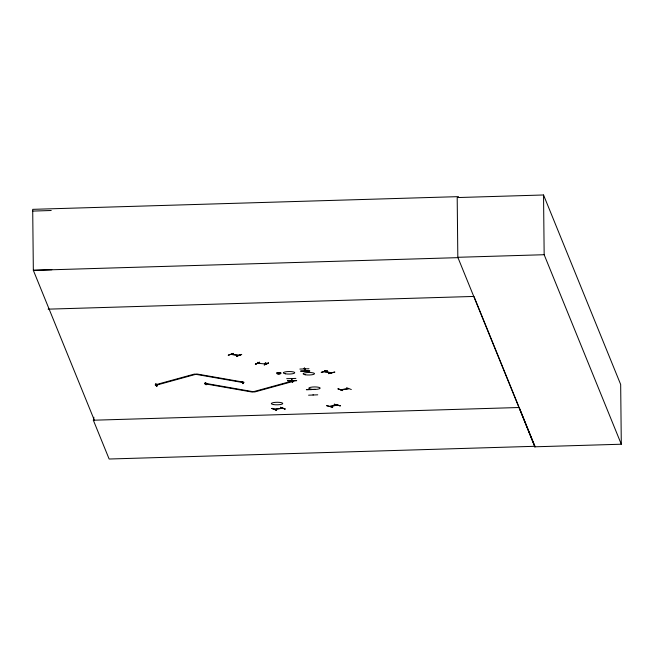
<?xml version="1.0" encoding="UTF-8"?>
<svg xmlns="http://www.w3.org/2000/svg" width="654" height="654" viewBox="0 0 654 654"><rect width="100%" height="100%" fill="white"/><g stroke="black" fill="none" stroke-linecap="round" stroke-linejoin="round"><path stroke-width="0.98" d="M315.506 389.383L306.35 389.67L315.506 389.4M286.697 378.666L295.886 378.421M324.793 370.728L324.621 371.586L331.619 372.805L324.417 371.644L324.825 370.72M299.867 369.069L308.982 368.742M93.89 417.236L93.342 420.22L109.136 459.018L534.956 446.298L534.964 446.796L621.3 444.221L620.671 384.487L543.539 194.982L457.195 197.565L457.825 257.3L534.964 446.796M305.451 370.131L305.434 371.047L305.5 370.131M326.599 405.733L332.723 407.254L326.91 405.611M321.498 372.289L327.49 370.81L321.163 372.347M276.217 410.172L271.851 408.423L276.65 410.164L272.219 408.349M338.363 388.77L342.778 390.634L338.004 388.877M228.581 355.147L233.306 353.356M255.755 364.114L259.695 362.324L255.371 364.164L255.828 364.204M259.638 362.193L255.371 364.164M155.66 384.168L156.167 384.151L156.935 386.171L156.429 386.187L155.66 384.143L156.102 384.029M156.854 386.097L155.701 384.102M242.732 383.612L241.964 381.568L242.479 381.576L243.239 383.596L242.732 383.612L243.174 383.473M305.099 370.164L305.116 371.055L304.208 368.21M304.944 370.875L305.508 371.006M291.758 380.497L292.281 380.661M156.535 385.124L196.936 373.998L243.95 382.23L242.806 382.541L194.418 374.072L155.153 384.879L157.581 385.165L156.658 385.19M205.569 383.734L204.677 383.767M242.847 382.549L243.664 382.5M291.848 381.168L290.85 381.102L291.848 381.086M329.739 406.453L336.9 405.12M337.08 405.194L329.861 406.428M257.684 362.422L257.848 363.322L258.036 362.357M258.755 363.305L258.616 362.406L258.755 363.313L257.831 363.33L257.823 362.357M265.442 363.044L265.107 363.984L265.835 364.065M268.459 363.068L264.167 364.981L268.492 363.133L268.026 362.594M231.001 354.427L238.792 355.384M241.645 354.443L236.511 356.25L241.678 354.509L241.244 354.46M274.394 409.249L282.356 408.227M204.62 383.685L205.536 383.661M243.77 382.598L243.002 382.623M330.622 406.404L330.54 406.314M276.691 372.919C277.247 376.475 286.272 371.48 276.83 372.96M331.063 372.698L330.769 372.78M334.881 372.069L328.57 373.663L334.505 372.052M312.947 394.902L313.364 394.902M340.62 389.71L348.394 388.689M334.186 404.286L340.284 405.832L334.513 404.254M340.284 405.815L334.219 404.295M257.905 362.365L258.044 363.223M305.434 371.047L304.601 368.161M337.971 388.942L338.42 388.885M340.799 389.784L348.68 388.754M351.312 389.531L346.563 387.708M271.843 408.48L272.293 408.415M282.553 408.284L274.59 409.33M285.193 409.044L280.378 407.368L285.152 409.003M325.013 370.892L324.989 371.774L325.398 371.104M32.716 211.087L51.225 210.506M51.846 269.742L33.338 270.323L32.7 209.345L458.519 196.633M457.825 257.3L544.161 254.717L621.3 444.221M458.143 257.643L33.338 270.323L94.34 420.187L93.342 420.22L519.162 407.507L526.683 425.983M48.126 309.154L473.954 296.434L518.777 406.567M304.756 370.573L306.791 370.516M300.701 371.129L309.898 371.006L300.701 371.08M205.683 382.672L205.168 382.688L205.936 384.707C207.817 385.28 203.754 379.475 206.443 384.691M287.498 380.8L296.695 380.653L287.507 380.693M292.706 382.059L292.24 382.132L291.48 380.113L291.986 380.072M311.141 389.702L310.699 389.62M308.59 395.188L317.73 394.82M325.079 371.766L325.112 370.892M304.609 369.028L304.38 369.265M291.471 378.65L291.913 380.653M257.782 363.305L266.08 363.992L266.153 363.133M233.364 353.487L228.197 355.228L228.63 355.286M231.164 354.362L238.923 355.294M266.031 363.967L266.023 363.093L266.072 363.984M304.617 369.052L304.715 368.194M291.537 378.682L292.747 382.116M325.283 371.693L325.308 370.81M241.31 354.386L236.568 356.136M305.05 371.014L305.042 370.148M291.537 379.982L292.305 382.001M205.233 382.557L205.994 384.585M284.792 408.987L280.435 407.238M534.956 446.298L527.059 426.907L527.067 427.397M519.162 407.507L534.874 446.993M243.116 383.538L242.013 381.527L242.773 383.546M156.044 384.094L156.805 386.113M543.539 194.982L544.161 254.717M304.282 368.169L304.265 369.085M265.32 363.052L265.262 364.008M265.181 363.117L265.197 363.992M277.819 373.05C277.116 374.807 284.171 372.625 277.819 373.05M206.28 383.506L205.135 383.816L252.15 392.048L292.567 380.922L293.94 381.168L254.668 391.975L206.28 383.506M285.414 373.794A5.723 1.267 -0.6 0 0 294.709 372.952A5.723 1.267 -0.6 0 0 287.106 371.619A5.723 1.267 -0.6 0 0 285.414 373.794M310.805 389.195A5.723 1.267 -0.6 0 0 320.1 388.353A5.723 1.267 -0.6 0 0 312.498 387.021A5.723 1.267 -0.6 0 0 310.805 389.195M273.397 404.556A5.723 1.267 -0.6 0 0 282.7 403.706A5.723 1.267 -0.6 0 0 275.097 402.373A5.723 1.267 -0.6 0 0 273.397 404.556M305.156 374.75A5.723 1.267 -0.6 0 0 314.46 373.908A5.723 1.267 -0.6 0 0 306.849 372.576A5.723 1.267 -0.6 0 0 305.156 374.75"/></g></svg>
